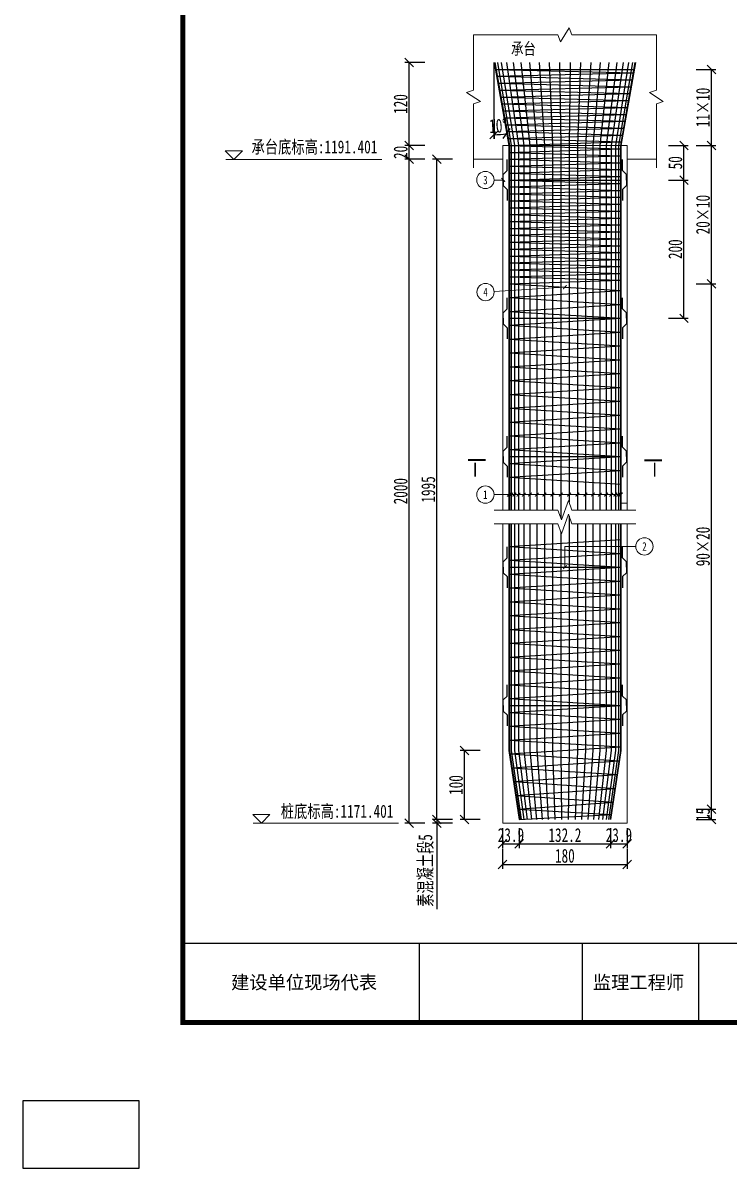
# Model space of a CAD drawing. Header units: millimetres. Extents: x -87831 to -32330, y -3617 to 16913.
# Drawn here: x -56654 to -48484, y -3617 to 9634 of the extents above; entities that cross this region are included whole.
import ezdxf
from ezdxf.enums import TextEntityAlignment as Align

# ---------------------------------------------------------------- set-up
doc = ezdxf.new("R2010")
doc.units = ezdxf.units.MM
doc.header["$LTSCALE"] = 4
doc.layers.add('zx', color=2, linetype='Continuous', plot=False)
for name, color, linetype, lineweight in [('外框_TK', 7, 'Continuous', 15), ('工作线', 1, 'Continuous', 35), ('文字', 3, 'Continuous', 15), ('构造', 4, 'Continuous', 20), ('标注', 255, 'Continuous', 15)]:
    doc.layers.add(name, color=color, linetype=linetype, lineweight=lineweight)
doc.layers.add('钢筋', color=1, linetype='Continuous')
doc.styles.get("Standard").update_dxf_attribs({"font": 'SimSun.ttf', "width": 0.8, "height": 35})
doc.styles.add('宋体', font='NSimSun.ttf', dxfattribs={"width": 0.7})
doc.styles.add('标注', font='NSimSun.ttf', dxfattribs={"width": 0.7, "height": 160})
doc.dimstyles.new('DimStyle50', dxfattribs={"dimscale": 0.02, "dimtxt": 175, "dimasz": 80, "dimexe": 50, "dimexo": 50, "dimgap": 31.25, "dimtad": 1, "dimdec": 1, "dimlfac": 5, "dimdsep": 46, "dimtxsty": '标注', "dimcen": 0, "dimclrd": 256, "dimclre": 256, "dimclrt": 256, "dimadec": 1, "dimazin": 2, "dimtfac": 1, "dimtdec": 1, "dimtmove": 2, "dimatfit": 3, "dimfxl": 1, "dimtolj": 1, "dimtzin": 0, "dimlwd": -1, "dimlwe": -1, "dimarcsym": 0})
doc.dimstyles.new('ISO-25', dxfattribs={"dimtxt": 35, "dimasz": 20, "dimexe": 20, "dimexo": 20, "dimgap": 10, "dimtad": 1, "dimdec": 3, "dimtxsty": 'Standard', "dimblk": 'OBLIQUE', "dimcen": 2.5, "dimadec": 0, "dimazin": 0, "dimtfac": 1, "dimtdec": 3, "dimtmove": 0, "dimatfit": 3, "dimfxl": 1, "dimarcsym": 0})

# ---------------------------------------------------------------- blocks, each defined once
blk = doc.blocks.new('_Oblique')
at = {"color": 0, "linetype": 'ByBlock', "lineweight": -2}
blk.add_line((-0.5, -0.5), (0.5, 0.5), dxfattribs=at)
blk = doc.blocks.new('*D161')
at = {"layer": 'Defpoints', "color": 0}
for p in [(-49326, 7816), (-49006, 7816), (-49326, 6216)]:
    blk.add_point(p, dxfattribs=at)
at = {"layer": '标注', "color": 0, "lineweight": -2}
for p, q in [((-49186, 7816), (-48956, 7816)), ((-49006, 6216), (-49006, 7816)), ((-49186, 6216), (-48956, 6216))]:
    blk.add_line(p, q, dxfattribs=at)
at = {"layer": '标注', "color": 0, "lineweight": -2, "xscale": 100, "yscale": 100, "zscale": 100}
for p, rotation in [((-49006, 7816), 90), ((-49006, 6216), 270)]:
    blk.add_blockref('_Oblique', p, dxfattribs=dict(at, rotation=rotation))
at = {"layer": '标注', "color": 0, "insert": (-49106, 7016), "char_height": 160, "attachment_point": 5, "rotation": 90, "style": '标注'}
blk.add_mtext('200', dxfattribs=at)
blk = doc.blocks.new('*D162')
at = {"layer": 'Defpoints', "color": 0}
for p in [(-49326, 8216), (-49006, 8216), (-49326, 7816)]:
    blk.add_point(p, dxfattribs=at)
at = {"layer": '标注', "color": 0, "lineweight": -2}
for p, q in [((-49186, 8216), (-48956, 8216)), ((-49006, 7816), (-49006, 8216)), ((-49186, 7816), (-48956, 7816))]:
    blk.add_line(p, q, dxfattribs=at)
at = {"layer": '标注', "color": 0, "lineweight": -2, "xscale": 100, "yscale": 100, "zscale": 100}
for p, rotation in [((-49006, 8216), 90), ((-49006, 7816), 270)]:
    blk.add_blockref('_Oblique', p, dxfattribs=dict(at, rotation=rotation))
at = {"layer": '标注', "color": 0, "insert": (-49106, 8016), "char_height": 160, "attachment_point": 5, "rotation": 90, "style": '标注'}
blk.add_mtext('50', dxfattribs=at)
blk = doc.blocks.new('*D163')
at = {"layer": 'Defpoints', "color": 0}
for p in [(-51864, 416), (-51544, 416), (-51544, 376)]:
    blk.add_point(p, dxfattribs=at)
at = {"layer": '标注', "color": 0, "lineweight": -2}
for p, q in [((-51684, 416), (-51914, 416)), ((-51864, 416), (-51864, 376)), ((-51684, 376), (-51914, 376)), ((-51864, 376), (-51864, -622))]:
    blk.add_line(p, q, dxfattribs=at)
at = {"layer": '标注', "color": 0, "lineweight": -2, "xscale": 100, "yscale": 100, "zscale": 100}
for p, rotation in [((-51864, 416), 90), ((-51864, 376), 270)]:
    blk.add_blockref('_Oblique', p, dxfattribs=dict(at, rotation=rotation))
at = {"layer": '标注', "color": 0, "insert": (-51989, -173), "char_height": 160, "attachment_point": 5, "rotation": 90, "style": '标注'}
blk.add_mtext('素混凝土段5', dxfattribs=at)
blk = doc.blocks.new('*D164')
at = {"layer": 'Defpoints', "color": 0}
for p in [(-51864, 8056), (-51544, 8056), (-51544, 416)]:
    blk.add_point(p, dxfattribs=at)
at = {"layer": '标注', "color": 0, "lineweight": -2}
for p, q in [((-51684, 8056), (-51914, 8056)), ((-51864, 416), (-51864, 8056)), ((-51684, 416), (-51914, 416))]:
    blk.add_line(p, q, dxfattribs=at)
at = {"layer": '标注', "color": 0, "lineweight": -2, "xscale": 100, "yscale": 100, "zscale": 100}
for p, rotation in [((-51864, 8056), 90), ((-51864, 416), 270)]:
    blk.add_blockref('_Oblique', p, dxfattribs=dict(at, rotation=rotation))
at = {"layer": '标注', "color": 0, "insert": (-51964, 4236), "char_height": 160, "attachment_point": 5, "rotation": 90, "style": '标注'}
blk.add_mtext('1995', dxfattribs=at)
blk = doc.blocks.new('*D165')
at = {"layer": 'Defpoints', "color": 0}
for p in [(-52184, 8056), (-51864, 8056), (-51864, 376)]:
    blk.add_point(p, dxfattribs=at)
at = {"layer": '标注', "color": 0, "lineweight": -2}
for p, q in [((-52004, 8056), (-52234, 8056)), ((-52184, 376), (-52184, 8056)), ((-52004, 376), (-52234, 376))]:
    blk.add_line(p, q, dxfattribs=at)
at = {"layer": '标注', "color": 0, "lineweight": -2, "xscale": 100, "yscale": 100, "zscale": 100}
for p, rotation in [((-52184, 8056), 90), ((-52184, 376), 270)]:
    blk.add_blockref('_Oblique', p, dxfattribs=dict(at, rotation=rotation))
at = {"layer": '标注', "color": 0, "insert": (-52284, 4216), "char_height": 160, "attachment_point": 5, "rotation": 90, "style": '标注'}
blk.add_mtext('2000', dxfattribs=at)
blk = doc.blocks.new('*D166')
at = {"layer": 'Defpoints', "color": 0}
for p in [(-52184, 8216), (-51864, 8216), (-51864, 8056)]:
    blk.add_point(p, dxfattribs=at)
at = {"layer": '标注', "color": 0, "lineweight": -2}
for p, q in [((-52004, 8216), (-52234, 8216)), ((-52184, 8056), (-52184, 8216)), ((-52004, 8056), (-52234, 8056))]:
    blk.add_line(p, q, dxfattribs=at)
at = {"layer": '标注', "color": 0, "lineweight": -2, "xscale": 100, "yscale": 100, "zscale": 100}
for p, rotation in [((-52184, 8216), 90), ((-52184, 8056), 270)]:
    blk.add_blockref('_Oblique', p, dxfattribs=dict(at, rotation=rotation))
at = {"layer": '标注', "color": 0, "insert": (-52284, 8136), "char_height": 160, "attachment_point": 5, "rotation": 90, "style": '标注'}
blk.add_mtext('20', dxfattribs=at)
blk = doc.blocks.new('*D167')
at = {"layer": 'Defpoints', "color": 0}
for p in [(-52184, 9176), (-51864, 9176), (-51864, 8216)]:
    blk.add_point(p, dxfattribs=at)
at = {"layer": '标注', "color": 0, "lineweight": -2}
for p, q in [((-52004, 9176), (-52234, 9176)), ((-52184, 8216), (-52184, 9176)), ((-52004, 8216), (-52234, 8216))]:
    blk.add_line(p, q, dxfattribs=at)
at = {"layer": '标注', "color": 0, "lineweight": -2, "xscale": 100, "yscale": 100, "zscale": 100}
for p, rotation in [((-52184, 9176), 90), ((-52184, 8216), 270)]:
    blk.add_blockref('_Oblique', p, dxfattribs=dict(at, rotation=rotation))
at = {"layer": '标注', "color": 0, "insert": (-52284, 8696), "char_height": 160, "attachment_point": 5, "rotation": 90, "style": '标注'}
blk.add_mtext('120', dxfattribs=at)
blk = doc.blocks.new('*D168')
at = {"layer": 'Defpoints', "color": 0}
for p in [(-51544, 1216), (-51224, 1216), (-51224, 416)]:
    blk.add_point(p, dxfattribs=at)
at = {"layer": '标注', "color": 0, "lineweight": -2}
for p, q in [((-51364, 1216), (-51594, 1216)), ((-51544, 416), (-51544, 1216)), ((-51364, 416), (-51594, 416))]:
    blk.add_line(p, q, dxfattribs=at)
at = {"layer": '标注', "color": 0, "lineweight": -2, "xscale": 100, "yscale": 100, "zscale": 100}
for p, rotation in [((-51544, 1216), 90), ((-51544, 416), 270)]:
    blk.add_blockref('_Oblique', p, dxfattribs=dict(at, rotation=rotation))
at = {"layer": '标注', "color": 0, "insert": (-51644, 816), "char_height": 160, "attachment_point": 5, "rotation": 90, "style": '标注'}
blk.add_mtext('100', dxfattribs=at)
blk = doc.blocks.new('*D169')
at = {"layer": 'Defpoints', "color": 0}
for p in [(-49006, 536), (-48686, 536), (-49006, 416)]:
    blk.add_point(p, dxfattribs=at)
at = {"layer": '标注', "color": 0, "lineweight": -2}
for p, q in [((-48866, 536), (-48636, 536)), ((-48686, 416), (-48686, 536)), ((-48866, 416), (-48636, 416))]:
    blk.add_line(p, q, dxfattribs=at)
at = {"layer": '标注', "color": 0, "lineweight": -2, "xscale": 100, "yscale": 100, "zscale": 100}
for p, rotation in [((-48686, 536), 90), ((-48686, 416), 270)]:
    blk.add_blockref('_Oblique', p, dxfattribs=dict(at, rotation=rotation))
at = {"layer": '标注', "color": 0, "insert": (-48786, 476), "char_height": 160, "attachment_point": 5, "rotation": 90, "style": '标注'}
blk.add_mtext('15', dxfattribs=at)
blk = doc.blocks.new('*D170')
at = {"layer": 'Defpoints', "color": 0}
for p in [(-49006, 6616), (-48686, 6616), (-49006, 536)]:
    blk.add_point(p, dxfattribs=at)
at = {"layer": '标注', "color": 0, "lineweight": -2}
for p, q in [((-48866, 6616), (-48636, 6616)), ((-48686, 536), (-48686, 6616)), ((-48866, 536), (-48636, 536))]:
    blk.add_line(p, q, dxfattribs=at)
at = {"layer": '标注', "color": 0, "lineweight": -2, "xscale": 100, "yscale": 100, "zscale": 100}
for p, rotation in [((-48686, 6616), 90), ((-48686, 536), 270)]:
    blk.add_blockref('_Oblique', p, dxfattribs=dict(at, rotation=rotation))
at = {"layer": '标注', "color": 0, "insert": (-48786, 3576), "char_height": 160, "attachment_point": 5, "rotation": 90, "style": '标注'}
blk.add_mtext('90×20', dxfattribs=at)
blk = doc.blocks.new('*D171')
at = {"layer": 'Defpoints', "color": 0}
for p in [(-49006, 8216), (-48686, 8216), (-49006, 6616)]:
    blk.add_point(p, dxfattribs=at)
at = {"layer": '标注', "color": 0, "lineweight": -2}
for p, q in [((-48866, 8216), (-48636, 8216)), ((-48686, 6616), (-48686, 8216)), ((-48866, 6616), (-48636, 6616))]:
    blk.add_line(p, q, dxfattribs=at)
at = {"layer": '标注', "color": 0, "lineweight": -2, "xscale": 100, "yscale": 100, "zscale": 100}
for p, rotation in [((-48686, 8216), 90), ((-48686, 6616), 270)]:
    blk.add_blockref('_Oblique', p, dxfattribs=dict(at, rotation=rotation))
at = {"layer": '标注', "color": 0, "insert": (-48786, 7416), "char_height": 160, "attachment_point": 5, "rotation": 90, "style": '标注'}
blk.add_mtext('20×10', dxfattribs=at)
blk = doc.blocks.new('*D172')
at = {"layer": 'Defpoints', "color": 0}
for p in [(-49006, 9096), (-48686, 9096), (-49006, 8216)]:
    blk.add_point(p, dxfattribs=at)
at = {"layer": '标注', "color": 0, "lineweight": -2}
for p, q in [((-48866, 9096), (-48636, 9096)), ((-48686, 8216), (-48686, 9096)), ((-48866, 8216), (-48636, 8216))]:
    blk.add_line(p, q, dxfattribs=at)
at = {"layer": '标注', "color": 0, "lineweight": -2, "xscale": 100, "yscale": 100, "zscale": 100}
for p, rotation in [((-48686, 9096), 90), ((-48686, 8216), 270)]:
    blk.add_blockref('_Oblique', p, dxfattribs=dict(at, rotation=rotation))
at = {"layer": '标注', "color": 0, "insert": (-48786, 8656), "char_height": 160, "attachment_point": 5, "rotation": 90, "style": '标注'}
blk.add_mtext('11×10', dxfattribs=at)
blk = doc.blocks.new('*D173')
at = {"layer": 'Defpoints', "color": 0}
for p in [(-51104, 376), (-50912, 376), (-50912, 136)]:
    blk.add_point(p, dxfattribs=at)
at = {"layer": '标注', "color": 0, "lineweight": -2}
for p, q in [((-51104, 316), (-51104, 86)), ((-50912, 316), (-50912, 86)), ((-51104, 136), (-50912, 136))]:
    blk.add_line(p, q, dxfattribs=at)
at = {"layer": '标注', "color": 0, "lineweight": -2, "xscale": 100, "yscale": 100, "zscale": 100, "rotation": 180}
blk.add_blockref('_Oblique', (-51104, 136), dxfattribs=at)
at = {"layer": '标注', "color": 0, "lineweight": -2, "xscale": 100, "yscale": 100, "zscale": 100}
blk.add_blockref('_Oblique', (-50912, 136), dxfattribs=at)
at = {"layer": '标注', "color": 0, "insert": (-51008, 236), "char_height": 160, "attachment_point": 5, "style": '标注'}
blk.add_mtext('23.9', dxfattribs=at)
blk = doc.blocks.new('*D174')
at = {"layer": 'Defpoints', "color": 0}
for p in [(-50912, 376), (-49855, 376), (-49855, 136)]:
    blk.add_point(p, dxfattribs=at)
at = {"layer": '标注', "color": 0, "lineweight": -2}
for p, q in [((-50912, 316), (-50912, 86)), ((-49855, 316), (-49855, 86)), ((-50912, 136), (-49855, 136))]:
    blk.add_line(p, q, dxfattribs=at)
at = {"layer": '标注', "color": 0, "lineweight": -2, "xscale": 100, "yscale": 100, "zscale": 100, "rotation": 180}
blk.add_blockref('_Oblique', (-50912, 136), dxfattribs=at)
at = {"layer": '标注', "color": 0, "lineweight": -2, "xscale": 100, "yscale": 100, "zscale": 100}
blk.add_blockref('_Oblique', (-49855, 136), dxfattribs=at)
at = {"layer": '标注', "color": 0, "insert": (-50384, 236), "char_height": 160, "attachment_point": 5, "style": '标注'}
blk.add_mtext('132.2', dxfattribs=at)
blk = doc.blocks.new('*D175')
at = {"layer": 'Defpoints', "color": 0}
for p in [(-49855, 376), (-49664, 376), (-49664, 136)]:
    blk.add_point(p, dxfattribs=at)
at = {"layer": '标注', "color": 0, "lineweight": -2}
for p, q in [((-49855, 316), (-49855, 86)), ((-49664, 316), (-49664, 86)), ((-49855, 136), (-49664, 136))]:
    blk.add_line(p, q, dxfattribs=at)
at = {"layer": '标注', "color": 0, "lineweight": -2, "xscale": 100, "yscale": 100, "zscale": 100, "rotation": 180}
blk.add_blockref('_Oblique', (-49855, 136), dxfattribs=at)
at = {"layer": '标注', "color": 0, "lineweight": -2, "xscale": 100, "yscale": 100, "zscale": 100}
blk.add_blockref('_Oblique', (-49664, 136), dxfattribs=at)
at = {"layer": '标注', "color": 0, "insert": (-49759, 236), "char_height": 160, "attachment_point": 5, "style": '标注'}
blk.add_mtext('23.9', dxfattribs=at)
blk = doc.blocks.new('*D176')
at = {"layer": 'Defpoints', "color": 0}
for p in [(-51104, 136), (-49664, 136), (-49664, -104)]:
    blk.add_point(p, dxfattribs=at)
at = {"layer": '标注', "color": 0, "lineweight": -2}
for p, q in [((-51104, 76), (-51104, -154)), ((-49664, 76), (-49664, -154)), ((-51104, -104), (-49664, -104))]:
    blk.add_line(p, q, dxfattribs=at)
at = {"layer": '标注', "color": 0, "lineweight": -2, "xscale": 100, "yscale": 100, "zscale": 100, "rotation": 180}
blk.add_blockref('_Oblique', (-51104, -104), dxfattribs=at)
at = {"layer": '标注', "color": 0, "lineweight": -2, "xscale": 100, "yscale": 100, "zscale": 100}
blk.add_blockref('_Oblique', (-49664, -104), dxfattribs=at)
at = {"layer": '标注', "color": 0, "insert": (-50384, -4), "char_height": 160, "attachment_point": 5, "style": '标注'}
blk.add_mtext('180', dxfattribs=at)
blk = doc.blocks.new('*D177')
at = {"layer": 'Defpoints', "color": 0}
for p in [(-51202, 9176), (-51202, 9176), (-51202, 9176), (-51105, 8347)]:
    blk.add_point(p, dxfattribs=at)
at = {"layer": 'zx', "color": 0, "lineweight": -2}
for p, q in [((-51202, 8521), (-51202, 8291)), ((-51088, 8531), (-51048, 8305))]:
    blk.add_line(p, q, dxfattribs=at)
blk.add_arc((-51202, 9176), 835, 270, 279.9974, dxfattribs=at)
at = {"layer": 'zx', "color": 0, "lineweight": -2, "xscale": 100, "yscale": 100, "zscale": 100}
for p, rotation in [((-51202, 8341), 179.9999999932302), ((-51057, 8354), 9.997358743228668)]:
    blk.add_blockref('_Oblique', p, dxfattribs=dict(at, rotation=rotation))
at = {"layer": 'zx', "color": 0, "insert": (-51155, 8443), "char_height": 160, "attachment_point": 5, "rotation": 3.6694, "style": '标注'}
blk.add_mtext('10°', dxfattribs=at)
blk = doc.blocks.new('*D178')
at = {"layer": 'Defpoints', "color": 0}
for p in [(-49735, 4076), (-49664, 4076), (-49664, 4076)]:
    blk.add_point(p, dxfattribs=at)
at = {"layer": '外框_TK'}
blk.add_line((-49733, 4076), (-49665, 4076), dxfattribs=at)
for points in [[(-49733, 4077), (-49733, 4076), (-49735, 4076)], [(-49665, 4077), (-49665, 4076), (-49664, 4076)]]:
    blk.add_solid(points, dxfattribs=at)
at = {"layer": '外框_TK', "insert": (-49539, 4151), "char_height": 3.5, "attachment_point": 5, "style": '宋体'}
blk.add_mtext('\\A1;净7.5', dxfattribs=at)

msp = doc.modelspace()

# ---------------------------------------------------------------- linework, layer by layer
at = {"color": 7, "const_width": 55.757}
msp.add_lwpolyline([(-34179.848, 11014.754), (-34179.848, -1932.376), (-54804.308, -1932.376), (-54804.308, 11014.754)], close=True, dxfattribs=at)
at = {"color": 7, "ltscale": 2, "const_width": 15.488}
for points in [[(-54804.308, -1016.308), (-34179.848, -1016.308)], [(-52066.572, -1016.308), (-52066.572, -1925.46)], [(-50181.614, -1016.308), (-50181.614, -1925.46)], [(-48837.016, -1016.308), (-48837.016, -1925.46)]]:
    msp.add_lwpolyline(points, dxfattribs=at)
at = {"layer": 'zx', "color": 7}
msp.add_line((-51201.633, 8291.322), (-51201.633, 9176.33), dxfattribs=at)
msp.add_lwpolyline([(-56653.95, -3616.6), (-55309.706, -3616.6), (-55309.706, -2838.965), (-56653.95, -2838.965)], close=True, dxfattribs=at)
at = {"layer": '工作线', "color": 7}
for p, q in [((-51303.719, 4576.33), (-51503.719, 4576.33)), ((-49463.719, 4576.33), (-49263.719, 4576.33))]:
    msp.add_line(p, q, dxfattribs=at)
at = {"layer": '构造', "color": 7}
for p, q in [((-51103.719, 8216.33), (-51103.719, 8056.33)), ((-51103.719, 8216.33), (-49663.719, 8216.33)), ((-49663.719, 8216.33), (-49663.719, 8056.33)), ((-51103.719, 8056.33), (-51441.633, 8056.33)), ((-51103.719, 8056.33), (-51103.719, 6616.33)), ((-49325.805, 8056.33), (-49663.719, 8056.33)), ((-49663.719, 8056.33), (-49663.719, 6616.33)), ((-51103.719, 6616.33), (-51103.719, 3996.33)), ((-49663.719, 6616.33), (-49663.719, 3996.33)), ((-51103.719, 3836.33), (-51103.719, 416.33)), ((-49663.719, 3836.33), (-49663.719, 416.33)), ((-51103.719, 416.33), (-51103.719, 376.33)), ((-49663.719, 416.33), (-49663.719, 376.33)), ((-51103.719, 376.33), (-49663.719, 376.33))]:
    msp.add_line(p, q, dxfattribs=at)
at = {"layer": '标注', "color": 7}
for p, q in [((-54314.051, 8152.263), (-54114.051, 8152.263)), ((-54314.051, 8152.263), (-54214.051, 8052.263)), ((-54214.051, 8052.263), (-54114.051, 8152.263)), ((-53108.885, 8052.263), (-54307.025, 8052.263)), ((-52502.709, 8052.263), (-53157.709, 8052.263)), ((-51096.359, 7816.33), (-51203.719, 7816.33)), ((-51203.719, 7816.33), (-51203.719, 7816.33)), ((-50383.719, 6576.33), (-51202.164, 6525.859)), ((-51202.164, 6525.859), (-51202.164, 6525.859)), ((-49735.079, 4176.33), (-51203.719, 4176.33)), ((-51203.719, 4176.33), (-51203.719, 4176.33)), ((-50383.719, 3336.33), (-50383.719, 3576.33)), ((-50383.719, 3576.33), (-49563.719, 3576.33)), ((-53995.529, 476.33), (-53795.529, 476.33)), ((-53995.529, 476.33), (-53895.529, 376.33)), ((-53895.529, 376.33), (-53795.529, 476.33)), ((-52310.434, 376.33), (-53988.503, 376.33))]:
    msp.add_line(p, q, dxfattribs=at)
at = {"layer": '标注', "color": 7, "flags": 128}
for points in [[(-51441.633, 9496.33), (-50463.719, 9496.33), (-50434.601, 9416.33), (-50332.836, 9576.33), (-50303.719, 9496.33), (-49325.805, 9496.33)], [(-51441.633, 7956.33), (-51441.633, 8696.33), (-51361.633, 8725.448), (-51521.633, 8827.213), (-51441.633, 8856.33), (-51441.633, 9496.33)], [(-49325.805, 9496.33), (-49325.805, 8856.33), (-49405.805, 8827.213), (-49245.805, 8725.448), (-49325.805, 8696.33), (-49325.805, 7956.33)], [(-51203.719, 3996.33), (-50465.248, 3996.33), (-50424.483, 3884.33), (-50342.954, 4108.33), (-50302.189, 3996.33), (-49563.719, 3996.33)], [(-51203.719, 3836.33), (-50465.248, 3836.33), (-50424.483, 3724.33), (-50342.954, 3948.33), (-50302.189, 3836.33), (-49563.719, 3836.33)]]:
    msp.add_lwpolyline(points, dxfattribs=at)
at = {"layer": '标注', "color": 7, "const_width": 12, "flags": 128}
for points in [[(-51075.145, 7795.117), (-51117.572, 7837.543)], [(-50363.851, 6598.809), (-50403.586, 6553.852)], [(-51011.145, 4197.543), (-51053.572, 4155.117)], [(-51003.901, 4197.543), (-51046.327, 4155.117)], [(-50982.328, 4197.543), (-51024.755, 4155.117)], [(-50946.91, 4197.543), (-50989.336, 4155.117)], [(-50898.437, 4197.543), (-50940.863, 4155.117)], [(-50837.992, 4197.543), (-50880.419, 4155.117)], [(-50766.926, 4197.543), (-50809.352, 4155.117)], [(-50686.825, 4197.543), (-50729.252, 4155.117)], [(-50599.48, 4197.543), (-50641.907, 4155.117)], [(-50506.841, 4197.543), (-50549.268, 4155.117)], [(-50410.978, 4197.543), (-50453.405, 4155.117)], [(-50314.033, 4197.543), (-50356.459, 4155.117)], [(-50218.17, 4197.543), (-50260.596, 4155.117)], [(-50125.531, 4197.543), (-50167.957, 4155.117)], [(-50038.185, 4197.543), (-50080.612, 4155.117)], [(-49958.085, 4197.543), (-50000.511, 4155.117)], [(-49887.019, 4197.543), (-49929.445, 4155.117)], [(-49826.574, 4197.543), (-49869, 4155.117)], [(-49778.101, 4197.543), (-49820.527, 4155.117)], [(-49742.683, 4197.543), (-49785.109, 4155.117)], [(-49721.11, 4197.543), (-49763.537, 4155.117)], [(-49713.865, 4197.543), (-49756.292, 4155.117)], [(-50404.932, 3315.117), (-50362.505, 3357.543)]]:
    msp.add_lwpolyline(points, dxfattribs=at)
at = {"layer": '标注', "color": 7}
for centre in [(-51303.719, 7816.33), (-51301.974, 6519.704), (-51303.719, 4176.33), (-49463.719, 3576.33)]:
    msp.add_circle(centre, 100, dxfattribs=at)
at = {"layer": '钢筋', "color": 7}
for p, q in [((-51201.633, 9176.33), (-51032.359, 8216.33)), ((-51192.497, 9176.33), (-51025.114, 8216.33)), ((-51165.295, 9176.33), (-51003.541, 8216.33)), ((-51120.634, 9176.33), (-50968.123, 8216.33)), ((-51059.511, 9176.33), (-50919.65, 8216.33)), ((-50983.292, 9176.33), (-50859.205, 8216.33)), ((-50893.68, 9176.33), (-50788.139, 8216.33)), ((-50792.676, 9176.33), (-50708.039, 8216.33)), ((-50682.536, 9176.33), (-50620.693, 8216.33)), ((-50565.722, 9176.33), (-50528.055, 8216.33)), ((-50444.841, 9176.33), (-50432.192, 8216.33)), ((-50322.596, 9176.33), (-50335.246, 8216.33)), ((-50201.716, 9176.33), (-50239.383, 8216.33)), ((-50084.901, 9176.33), (-50146.744, 8216.33)), ((-49974.762, 9176.33), (-50059.399, 8216.33)), ((-49873.758, 9176.33), (-49979.298, 8216.33)), ((-49784.145, 9176.33), (-49908.232, 8216.33)), ((-49707.927, 9176.33), (-49847.787, 8216.33)), ((-49646.804, 9176.33), (-49799.314, 8216.33)), ((-49602.142, 9176.33), (-49763.896, 8216.33)), ((-49574.94, 9176.33), (-49742.323, 8216.33)), ((-49565.805, 9176.33), (-49735.079, 8216.33)), ((-51187.526, 9096.33), (-49586.964, 9056.33)), ((-51187.526, 9096.33), (-49579.911, 9096.33)), ((-51173.42, 9016.33), (-49586.964, 9056.33)), ((-51173.42, 9016.33), (-49601.07, 8976.33)), ((-51159.314, 8936.33), (-49601.07, 8976.33)), ((-51159.314, 8936.33), (-49615.176, 8896.33)), ((-51145.208, 8856.33), (-49615.176, 8896.33)), ((-51145.208, 8856.33), (-49629.283, 8816.33)), ((-51131.102, 8776.33), (-49629.283, 8816.33)), ((-51131.102, 8776.33), (-49643.389, 8736.33)), ((-51116.996, 8696.33), (-49643.389, 8736.33)), ((-51116.996, 8696.33), (-49657.495, 8656.33)), ((-51102.89, 8616.33), (-49657.495, 8656.33)), ((-51102.889, 8616.33), (-49671.601, 8576.33)), ((-51088.783, 8536.33), (-49671.601, 8576.33)), ((-51088.783, 8536.33), (-49685.707, 8496.33)), ((-51074.677, 8456.33), (-49685.707, 8496.33)), ((-51074.677, 8456.33), (-49699.813, 8416.33)), ((-51060.571, 8376.33), (-49699.813, 8416.33)), ((-51060.571, 8376.33), (-49713.919, 8336.33)), ((-51046.465, 8296.33), (-49713.919, 8336.33)), ((-51046.465, 8296.33), (-49728.026, 8256.33)), ((-51032.359, 8216.33), (-49728.026, 8256.33)), ((-51032.359, 8216.33), (-51032.359, 8056.33)), ((-51032.359, 8216.33), (-49735.079, 8176.33)), ((-51025.114, 8216.33), (-51025.114, 8056.33)), ((-51003.541, 8216.33), (-51003.541, 8056.33)), ((-50968.123, 8216.33), (-50968.123, 8056.33)), ((-50919.65, 8216.33), (-50919.65, 8056.33)), ((-50859.205, 8216.33), (-50859.205, 8056.33)), ((-50788.139, 8216.33), (-50788.139, 8056.33)), ((-50708.039, 8216.33), (-50708.039, 8056.33)), ((-50620.693, 8216.33), (-50620.693, 8056.33)), ((-50528.055, 8216.33), (-50528.055, 8056.33)), ((-50432.192, 8216.33), (-50432.192, 8056.33)), ((-50383.719, 8216.33), (-50383.719, 8216.33)), ((-50335.246, 8216.33), (-50335.246, 8056.33)), ((-50239.383, 8216.33), (-50239.383, 8056.33)), ((-50146.744, 8216.33), (-50146.744, 8056.33)), ((-50059.399, 8216.33), (-50059.399, 8056.33)), ((-49979.298, 8216.33), (-49979.298, 8056.33)), ((-49908.232, 8216.33), (-49908.232, 8056.33)), ((-49847.787, 8216.33), (-49847.787, 8056.33)), ((-49799.314, 8216.33), (-49799.314, 8056.33)), ((-49763.896, 8216.33), (-49763.896, 8056.33)), ((-49742.323, 8216.33), (-49742.323, 8056.33)), ((-49735.079, 8216.33), (-49735.079, 8056.33)), ((-51032.359, 8136.33), (-49735.079, 8176.33)), ((-51032.359, 8136.33), (-49735.079, 8096.33)), ((-51032.359, 8056.33), (-49735.079, 8096.33)), ((-51051.079, 7925.61), (-51051.079, 8053.61)), ((-51032.359, 8056.33), (-51032.359, 6616.33)), ((-51032.359, 8056.33), (-49735.079, 8016.33)), ((-51032.359, 7976.33), (-49735.079, 8016.33)), ((-51032.359, 7976.33), (-49735.079, 7936.33)), ((-51025.114, 8056.33), (-51025.114, 6616.33)), ((-51003.541, 8056.33), (-51003.541, 6616.33)), ((-50968.123, 8056.33), (-50968.123, 6616.33)), ((-50919.65, 8056.33), (-50919.65, 6616.33)), ((-50859.205, 8056.33), (-50859.205, 6616.33)), ((-50788.139, 8056.33), (-50788.139, 6616.33)), ((-50708.039, 8056.33), (-50708.039, 6616.33)), ((-50620.693, 8056.33), (-50620.693, 6616.33)), ((-50528.055, 8056.33), (-50528.055, 6616.33)), ((-50432.192, 8056.33), (-50432.192, 6616.33)), ((-50335.246, 8056.33), (-50335.246, 6616.33)), ((-50239.383, 8056.33), (-50239.383, 6616.33)), ((-50146.744, 8056.33), (-50146.744, 6616.33)), ((-50059.399, 8056.33), (-50059.399, 6616.33)), ((-49979.298, 8056.33), (-49979.298, 6616.33)), ((-49908.232, 8056.33), (-49908.232, 6616.33)), ((-49847.787, 8056.33), (-49847.787, 6616.33)), ((-49799.314, 8056.33), (-49799.314, 6616.33)), ((-49763.896, 8056.33), (-49763.896, 6616.33)), ((-49742.323, 8056.33), (-49742.323, 6616.33)), ((-49735.079, 8056.33), (-49735.079, 6616.33)), ((-49716.359, 7925.61), (-49716.359, 8053.61)), ((-51096.359, 7880.33), (-51051.079, 7925.61)), ((-51096.359, 7816.33), (-51096.359, 7880.33)), ((-51032.359, 7896.33), (-49735.079, 7936.33)), ((-51032.359, 7896.33), (-49735.079, 7856.33)), ((-51032.359, 7816.33), (-49735.079, 7856.33)), ((-49671.079, 7880.33), (-49716.359, 7925.61)), ((-49671.079, 7816.33), (-49671.079, 7880.33)), ((-51096.359, 7816.33), (-51096.359, 7752.33)), ((-51096.359, 7752.33), (-51051.079, 7707.05)), ((-51051.079, 7707.05), (-51051.079, 7579.05)), ((-51032.359, 7816.33), (-49735.079, 7776.33)), ((-51032.359, 7816.33), (-49735.079, 7816.33)), ((-51032.359, 7736.33), (-49735.079, 7776.33)), ((-51032.359, 7736.33), (-49735.079, 7696.33)), ((-51032.359, 7656.33), (-49735.079, 7696.33)), ((-49671.079, 7752.33), (-49716.359, 7707.05)), ((-49716.359, 7707.05), (-49716.359, 7579.05)), ((-49671.079, 7816.33), (-49671.079, 7752.33)), ((-51032.359, 7656.33), (-49735.079, 7616.33)), ((-51032.359, 7576.33), (-49735.079, 7616.33)), ((-51032.359, 7576.33), (-49735.079, 7536.33)), ((-51032.359, 7496.33), (-49735.079, 7536.33)), ((-51032.359, 7496.33), (-49735.079, 7456.33)), ((-51032.359, 7416.33), (-49735.079, 7456.33)), ((-51032.359, 7416.33), (-49735.079, 7376.33)), ((-51032.359, 7336.33), (-49735.079, 7376.33)), ((-51032.359, 7336.33), (-49735.079, 7296.33)), ((-51032.359, 7256.33), (-49735.079, 7296.33)), ((-51032.359, 7256.33), (-49735.079, 7216.33)), ((-51032.359, 7176.33), (-49735.079, 7216.33)), ((-51032.359, 7176.33), (-49735.079, 7136.33)), ((-51032.359, 7096.33), (-49735.079, 7136.33)), ((-51032.359, 7096.33), (-49735.079, 7056.33)), ((-51032.359, 7016.33), (-49735.079, 7056.33)), ((-51032.359, 7016.33), (-49735.079, 6976.33)), ((-51032.359, 6936.33), (-49735.079, 6976.33)), ((-51032.359, 6936.33), (-49735.079, 6896.33)), ((-51032.359, 6856.33), (-49735.079, 6896.33)), ((-51032.359, 6856.33), (-49735.079, 6816.33)), ((-51032.359, 6776.33), (-49735.079, 6816.33)), ((-51032.359, 6776.33), (-49735.079, 6736.33)), ((-51032.359, 6696.33), (-49735.079, 6736.33)), ((-51032.359, 6696.33), (-49735.079, 6656.33)), ((-51032.359, 6616.33), (-49735.079, 6656.33)), ((-51032.359, 6616.33), (-49735.079, 6536.33)), ((-51032.359, 6616.33), (-51032.359, 3996.33)), ((-51032.359, 6456.33), (-49735.079, 6536.33)), ((-51025.114, 6616.33), (-51025.114, 3996.33)), ((-51003.541, 6616.33), (-51003.541, 3996.33)), ((-50968.123, 6616.33), (-50968.123, 3996.33)), ((-50919.65, 6616.33), (-50919.65, 3996.33)), ((-50859.205, 6616.33), (-50859.205, 3996.33)), ((-50788.139, 6616.33), (-50788.139, 3996.33)), ((-50708.039, 6616.33), (-50708.039, 3996.33)), ((-50620.693, 6616.33), (-50620.693, 3996.33)), ((-50528.055, 6616.33), (-50528.055, 3996.33)), ((-50432.192, 6616.33), (-50432.192, 3916.33)), ((-50335.246, 6616.33), (-50335.246, 4087.152)), ((-50239.383, 6616.33), (-50239.383, 3996.33)), ((-50146.744, 6616.33), (-50146.744, 3996.33)), ((-50059.399, 6616.33), (-50059.399, 3996.33)), ((-49979.298, 6616.33), (-49979.298, 3996.33)), ((-49908.232, 6616.33), (-49908.232, 3996.33)), ((-49847.787, 6616.33), (-49847.787, 3996.33)), ((-49799.314, 6616.33), (-49799.314, 3996.33)), ((-49763.896, 6616.33), (-49763.896, 3996.33)), ((-49742.323, 6616.33), (-49742.323, 3996.33)), ((-49735.079, 6616.33), (-49735.079, 3996.33)), ((-51051.079, 6325.61), (-51051.079, 6453.61)), ((-51032.359, 6456.33), (-49735.079, 6376.33)), ((-51032.359, 6296.33), (-49735.079, 6376.33)), ((-49716.359, 6325.61), (-49716.359, 6453.61)), ((-51096.359, 6280.33), (-51051.079, 6325.61)), ((-51096.359, 6216.33), (-51096.359, 6280.33)), ((-51032.359, 6296.33), (-49735.079, 6216.33)), ((-49671.079, 6280.33), (-49716.359, 6325.61)), ((-49671.079, 6216.33), (-49671.079, 6280.33)), ((-51096.359, 6216.33), (-51096.359, 6152.33)), ((-51096.359, 6152.33), (-51051.079, 6107.05)), ((-51051.079, 6107.05), (-51051.079, 5979.05)), ((-51032.359, 6136.33), (-49735.079, 6216.33)), ((-51032.359, 6216.33), (-49735.079, 6216.33)), ((-51032.359, 6136.33), (-49735.079, 6056.33)), ((-49671.079, 6152.33), (-49716.359, 6107.05)), ((-49716.359, 6107.05), (-49716.359, 5979.05)), ((-49671.079, 6216.33), (-49671.079, 6152.33)), ((-51032.359, 5976.33), (-49735.079, 6056.33)), ((-51032.359, 5976.33), (-49735.079, 5896.33)), ((-51032.359, 5816.33), (-49735.079, 5896.33)), ((-51032.359, 5816.33), (-49735.079, 5736.33)), ((-51032.359, 5656.33), (-49735.079, 5736.33)), ((-51032.359, 5656.33), (-49735.079, 5576.33)), ((-51032.359, 5496.33), (-49735.079, 5576.33)), ((-51032.359, 5496.33), (-49735.079, 5416.33)), ((-51032.359, 5336.33), (-49735.079, 5416.33)), ((-51032.359, 5336.33), (-49735.079, 5256.33)), ((-51032.359, 5176.33), (-49735.079, 5256.33)), ((-51032.359, 5176.33), (-49735.079, 5096.33)), ((-51032.359, 5016.33), (-49735.079, 5096.33)), ((-51032.359, 5016.33), (-49735.079, 4936.33)), ((-51032.359, 4856.33), (-49735.079, 4936.33)), ((-51051.079, 4725.61), (-51051.079, 4853.61)), ((-51032.359, 4856.33), (-49735.079, 4776.33)), ((-51032.359, 4696.33), (-49735.079, 4776.33)), ((-49716.359, 4725.61), (-49716.359, 4853.61)), ((-51096.359, 4680.33), (-51051.079, 4725.61)), ((-51096.359, 4616.33), (-51096.359, 4680.33)), ((-51032.359, 4696.33), (-49735.079, 4616.33)), ((-49671.079, 4680.33), (-49716.359, 4725.61)), ((-49671.079, 4616.33), (-49671.079, 4680.33)), ((-51096.359, 4616.33), (-51096.359, 4552.33)), ((-51096.359, 4552.33), (-51051.079, 4507.05)), ((-51051.079, 4507.05), (-51051.079, 4379.05)), ((-51032.359, 4536.33), (-49735.079, 4616.33)), ((-51032.359, 4616.33), (-49735.079, 4616.33)), ((-51032.359, 4536.33), (-49735.079, 4456.33)), ((-49671.079, 4552.33), (-49716.359, 4507.05)), ((-49716.359, 4507.05), (-49716.359, 4379.05)), ((-49671.079, 4616.33), (-49671.079, 4552.33)), ((-51032.359, 4376.33), (-49735.079, 4456.33)), ((-51032.359, 4376.33), (-49735.079, 4296.33)), ((-50432.192, 3916.33), (-50432.192, 3905.508)), ((-50335.246, 3927.152), (-50335.246, 3916.33)), ((-50335.246, 3916.33), (-50335.246, 1216.33)), ((-51032.359, 3836.33), (-51032.359, 1216.33)), ((-51025.114, 3836.33), (-51025.114, 1216.33)), ((-51003.541, 3836.33), (-51003.541, 1216.33)), ((-50968.123, 3836.33), (-50968.123, 1216.33)), ((-50919.65, 3836.33), (-50919.65, 1216.33)), ((-50859.205, 3836.33), (-50859.205, 1216.33)), ((-50788.139, 3836.33), (-50788.139, 1216.33)), ((-50708.039, 3836.33), (-50708.039, 1216.33)), ((-50620.693, 3836.33), (-50620.693, 1216.33)), ((-50528.055, 3836.33), (-50528.055, 1216.33)), ((-50432.192, 3745.508), (-50432.192, 1216.33)), ((-50239.383, 3836.33), (-50239.383, 1216.33)), ((-50146.744, 3836.33), (-50146.744, 1216.33)), ((-50059.399, 3836.33), (-50059.399, 1216.33)), ((-49979.298, 3836.33), (-49979.298, 1216.33)), ((-49908.232, 3836.33), (-49908.232, 1216.33)), ((-49847.787, 3836.33), (-49847.787, 1216.33)), ((-49799.314, 3836.33), (-49799.314, 1216.33)), ((-49763.896, 3836.33), (-49763.896, 1216.33)), ((-49742.323, 3836.33), (-49742.323, 1216.33)), ((-49735.079, 3836.33), (-49735.079, 1216.33)), ((-51032.359, 3576.33), (-49735.079, 3656.33)), ((-51096.359, 3400.33), (-51051.079, 3445.61)), ((-51051.079, 3445.61), (-51051.079, 3573.61)), ((-51032.359, 3576.33), (-49735.079, 3496.33)), ((-51032.359, 3416.33), (-49735.079, 3496.33)), ((-49716.359, 3445.61), (-49716.359, 3573.61)), ((-49671.079, 3400.33), (-49716.359, 3445.61)), ((-51096.359, 3336.33), (-51096.359, 3400.33)), ((-51096.359, 3336.33), (-51096.359, 3272.33)), ((-51032.359, 3416.33), (-49735.079, 3336.33)), ((-51032.359, 3256.33), (-49735.079, 3336.33)), ((-51032.359, 3336.33), (-49735.079, 3336.33)), ((-49671.079, 3336.33), (-49671.079, 3400.33)), ((-49671.079, 3336.33), (-49671.079, 3272.33)), ((-51096.359, 3272.33), (-51051.079, 3227.05)), ((-51051.079, 3227.05), (-51051.079, 3099.05)), ((-51032.359, 3256.33), (-49735.079, 3176.33)), ((-49671.079, 3272.33), (-49716.359, 3227.05)), ((-49716.359, 3227.05), (-49716.359, 3099.05)), ((-51032.359, 3096.33), (-49735.079, 3176.33)), ((-51032.359, 3096.33), (-49735.079, 3016.33)), ((-51032.359, 2936.33), (-49735.079, 3016.33)), ((-51032.359, 2936.33), (-49735.079, 2856.33)), ((-51032.359, 2776.33), (-49735.079, 2856.33)), ((-51032.359, 2776.33), (-49735.079, 2696.33)), ((-51032.359, 2616.33), (-49735.079, 2696.33)), ((-51032.359, 2616.33), (-49735.079, 2536.33)), ((-51032.359, 2456.33), (-49735.079, 2536.33)), ((-51032.359, 2456.33), (-49735.079, 2376.33)), ((-51032.359, 2296.33), (-49735.079, 2376.33)), ((-51032.359, 2296.33), (-49735.079, 2216.33)), ((-51032.359, 2136.33), (-49735.079, 2216.33)), ((-51032.359, 2136.33), (-49735.079, 2056.33)), ((-51032.359, 1976.33), (-49735.079, 2056.33)), ((-51051.079, 1845.61), (-51051.079, 1973.61)), ((-51032.359, 1976.33), (-49735.079, 1896.33)), ((-51032.359, 1816.33), (-49735.079, 1896.33)), ((-49716.359, 1845.61), (-49716.359, 1973.61)), ((-51096.359, 1800.33), (-51051.079, 1845.61)), ((-51096.359, 1736.33), (-51096.359, 1800.33)), ((-51096.359, 1736.33), (-51096.359, 1672.33)), ((-51032.359, 1816.33), (-49735.079, 1736.33)), ((-51032.359, 1656.33), (-49735.079, 1736.33)), ((-51032.359, 1736.33), (-49735.079, 1736.33)), ((-49671.079, 1800.33), (-49716.359, 1845.61)), ((-49671.079, 1736.33), (-49671.079, 1800.33)), ((-49671.079, 1736.33), (-49671.079, 1672.33)), ((-51096.359, 1672.33), (-51051.079, 1627.05)), ((-51051.079, 1627.05), (-51051.079, 1499.05)), ((-51032.359, 1656.33), (-49735.079, 1576.33)), ((-49671.079, 1672.33), (-49716.359, 1627.05)), ((-49716.359, 1627.05), (-49716.359, 1499.05)), ((-51032.359, 1496.33), (-49735.079, 1576.33)), ((-51032.359, 1496.33), (-49735.079, 1416.33)), ((-51032.359, 1336.33), (-49735.079, 1416.33)), ((-51032.359, 1336.33), (-49735.079, 1256.33)), ((-51032.359, 1216.33), (-50912.359, 416.33)), ((-51026.359, 1176.33), (-49735.079, 1256.33)), ((-51025.114, 1216.33), (-50906.454, 416.33)), ((-51003.541, 1216.33), (-50888.873, 416.33)), ((-50968.123, 1216.33), (-50860.007, 416.33)), ((-50919.65, 1216.33), (-50820.502, 416.33)), ((-50859.205, 1216.33), (-50771.239, 416.33)), ((-50788.139, 1216.33), (-50713.32, 416.33)), ((-50708.039, 1216.33), (-50648.039, 416.33)), ((-50620.693, 1216.33), (-50576.853, 416.33)), ((-50528.055, 1216.33), (-50501.352, 416.33)), ((-50432.192, 1216.33), (-50423.224, 416.33)), ((-50335.246, 1216.33), (-50344.213, 416.33)), ((-50239.383, 1216.33), (-50266.085, 416.33)), ((-50146.744, 1216.33), (-50190.585, 416.33)), ((-50059.399, 1216.33), (-50119.399, 416.33)), ((-49979.298, 1216.33), (-50054.117, 416.33)), ((-49908.232, 1216.33), (-49996.198, 416.33)), ((-49847.787, 1216.33), (-49946.936, 416.33)), ((-49799.314, 1216.33), (-49907.431, 416.33)), ((-49763.896, 1216.33), (-49878.565, 416.33)), ((-49742.323, 1216.33), (-49860.983, 416.33)), ((-49735.079, 1216.33), (-49855.079, 416.33)), ((-51026.359, 1176.33), (-49753.079, 1096.33)), ((-51002.359, 1016.33), (-49753.079, 1096.33)), ((-51002.359, 1016.33), (-49777.079, 936.33)), ((-50978.359, 856.33), (-49777.079, 936.33)), ((-50978.359, 856.33), (-49801.079, 776.33)), ((-50954.359, 696.33), (-49801.079, 776.33)), ((-50954.359, 696.33), (-49825.079, 616.33)), ((-50930.359, 536.33), (-49825.079, 616.33)), ((-50930.359, 536.33), (-49846.079, 476.33)), ((-50912.359, 416.33), (-49846.079, 476.33))]:
    msp.add_line(p, q, dxfattribs=at)

# ---------------------------------------------------------------- texts
at = {"color": 7}
for s, p in [('建设单位现场代表', (-54245.996, -1545.225)), ('监理工程师', (-50060.335, -1545.225))]:
    msp.add_text(s, height=154.88, dxfattribs=at).set_placement(p)
at = {"layer": '文字', "color": 7, "style": '宋体', "width": 0.75}
msp.add_text('承台', height=140, dxfattribs=at).set_placement((-50863.719, 9336.33), align=Align.MIDDLE_CENTER)
msp.add_text('Ⅰ', height=160, dxfattribs=at).set_placement((-51503.719, 4544.33), align=Align.TOP_LEFT)
msp.add_text('Ⅰ', height=160, dxfattribs=at).set_placement((-49263.719, 4544.33), align=Align.TOP_RIGHT)
at = {"layer": '标注', "color": 7, "style": '宋体', "width": 0.75}
for s, p in [('承台底标高:1191.401', (-52553.007, 8079.53)), ('桩底标高:1171.401', (-52367.852, 392.311))]:
    msp.add_text(s, height=150, dxfattribs=at).set_placement(p, align=Align.BOTTOM_RIGHT)
for s, p in [('3', (-51303.719, 7816.33)), ('4', (-51301.974, 6519.704)), ('1', (-51303.719, 4176.33)), ('2', (-49463.719, 3576.33))]:
    msp.add_text(s, height=100, dxfattribs=at).set_placement(p, align=Align.MIDDLE_CENTER)

# ---------------------------------------------------------------- dimensions: what is measured, and where the dimension line sits
at = {"layer": 'zx', "color": 7}
dim = msp.add_angular_dim_3p(base=(-51104.7196, 8346.9652), center=(-51201.6326, 9176.3302), p1=(-51201.6326, 9176.3222), p2=(-51201.6312, 9176.3223), dimstyle='ISO-25', override={"dimtxt": 160, "dimasz": 100, "dimexe": 50, "dimexo": 20, "dimgap": 20, "dimdec": 1, "dimdsep": 46, "dimtxsty": '标注', "dimtdec": 1, "dimfxl": 180, "dimfxlon": 1}, dxfattribs=at)
dim.commit()
dim.dimension.update_dxf_attribs({"geometry": '*D177', "text_midpoint": (-51148.192, 8343.034), "dimtype": 165})
at = {"layer": '外框_TK', "color": 7}
dim = msp.add_linear_dim(base=(-49663.719, 4076.33), p1=(-49735.079, 4076.33), p2=(-49663.719, 4076.33), text='净7.5', dimstyle='DimStyle50', override={"dimtxsty": '宋体'}, dxfattribs=at)
dim.commit()
dim.dimension.update_dxf_attribs({"geometry": '*D178', "text_midpoint": (-49539.254, 4151.331), "dimtype": 160})
at = {"layer": '标注', "color": 3}
for base, p1, p2, text, picture, middle in [((-52183.719, 9176.33), (-51863.719, 8216.33), (-51863.719, 9176.33), '120', '*D167', (-52283.719, 8696.33)), ((-48685.805, 9096.33), (-49005.805, 8216.33), (-49005.805, 9096.33), '11×10', '*D172', (-48785.805, 8656.33)), ((-49005.805, 8216.33), (-49325.805, 7816.33), (-49325.805, 8216.33), '50', '*D162', (-49105.805, 8016.33)), ((-48685.805, 8216.33), (-49005.805, 6616.33), (-49005.805, 8216.33), '20×10', '*D171', (-48785.805, 7416.33)), ((-52183.719, 8056.33), (-51863.719, 376.33), (-51863.719, 8056.33), '2000', '*D165', (-52283.719, 4216.33)), ((-51863.719, 8056.33), (-51543.719, 416.33), (-51543.719, 8056.33), '1995', '*D164', (-51963.719, 4236.33)), ((-49005.805, 7816.33), (-49325.805, 6216.33), (-49325.805, 7816.33), '200', '*D161', (-49105.805, 7016.33)), ((-48685.805, 6616.33), (-49005.805, 536.33), (-49005.805, 6616.33), '90×20', '*D170', (-48785.805, 3576.33))]:
    dim = msp.add_linear_dim(base=base, p1=p1, p2=p2, angle=90, text=text, dimstyle='ISO-25', override={"dimtxt": 160, "dimasz": 100, "dimexe": 50, "dimexo": 20, "dimgap": 20, "dimdec": 1, "dimdsep": 46, "dimtxsty": '标注', "dimtdec": 1, "dimfxl": 180, "dimfxlon": 1}, dxfattribs=at)
    dim.commit()
    dim.dimension.update_dxf_attribs({"geometry": picture, "text_midpoint": middle})
for base, p1, p2, text, picture, middle in [((-52183.719, 8216.33), (-51863.719, 8056.33), (-51863.719, 8216.33), '20', '*D166', (-52183.719, 8136.33)), ((-48685.805, 536.33), (-49005.805, 416.33), (-49005.805, 536.33), '15', '*D169', (-48685.805, 476.33)), ((-51863.719, 416.33), (-51543.719, 376.33), (-51543.719, 416.33), '素混凝土段5', '*D163', (-51863.719, -172.692))]:
    dim = msp.add_linear_dim(base=base, p1=p1, p2=p2, angle=90, text=text, dimstyle='ISO-25', override={"dimtxt": 160, "dimasz": 100, "dimexe": 50, "dimexo": 20, "dimgap": 20, "dimdec": 1, "dimdsep": 46, "dimtxsty": '标注', "dimtdec": 1, "dimfxl": 180, "dimfxlon": 1}, dxfattribs=at)
    dim.commit()
    dim.dimension.update_dxf_attribs({"geometry": picture, "text_midpoint": middle, "dimtype": 160})
for p1, p2, distance, text, picture, middle in [((-51223.719, 416.33), (-51223.719, 1216.33), 320, '100', '*D168', (-51643.719, 816.33)), ((-51103.719, 136.33), (-49663.719, 136.33), -240, '180', '*D176', (-50383.719, -3.67))]:
    dim = msp.add_aligned_dim(p1=p1, p2=p2, distance=distance, text=text, dimstyle='ISO-25', override={"dimtxt": 160, "dimasz": 100, "dimexe": 50, "dimexo": 20, "dimgap": 20, "dimdec": 1, "dimdsep": 46, "dimtxsty": '标注', "dimtdec": 1, "dimfxl": 180, "dimfxlon": 1}, dxfattribs=at)
    dim.commit()
    dim.dimension.update_dxf_attribs({"geometry": picture, "text_midpoint": middle})
for base, p1, p2, picture, middle in [((-50912.359, 136.33), (-51103.719, 376.33), (-50912.359, 376.33), '*D173', (-51008.039, 136.33)), ((-49663.719, 136.33), (-49855.079, 376.33), (-49663.719, 376.33), '*D175', (-49759.399, 136.33))]:
    dim = msp.add_linear_dim(base=base, p1=p1, p2=p2, text='23.9', dimstyle='ISO-25', override={"dimtxt": 160, "dimasz": 100, "dimexe": 50, "dimexo": 20, "dimgap": 20, "dimdec": 1, "dimdsep": 46, "dimtxsty": '标注', "dimtdec": 1, "dimfxl": 180, "dimfxlon": 1}, dxfattribs=at)
    dim.commit()
    dim.dimension.update_dxf_attribs({"geometry": picture, "text_midpoint": middle, "dimtype": 160})
dim = msp.add_linear_dim(base=(-49855.079, 136.33), p1=(-50912.359, 376.33), p2=(-49855.079, 376.33), text='132.2', dimstyle='ISO-25', override={"dimtxt": 160, "dimasz": 100, "dimexe": 50, "dimexo": 20, "dimgap": 20, "dimdec": 1, "dimdsep": 46, "dimtxsty": '标注', "dimtdec": 1, "dimfxl": 180, "dimfxlon": 1}, dxfattribs=at)
dim.commit()
dim.dimension.update_dxf_attribs({"geometry": '*D174', "text_midpoint": (-50383.719, 236.33)})

doc.saveas('drawing.dxf')
